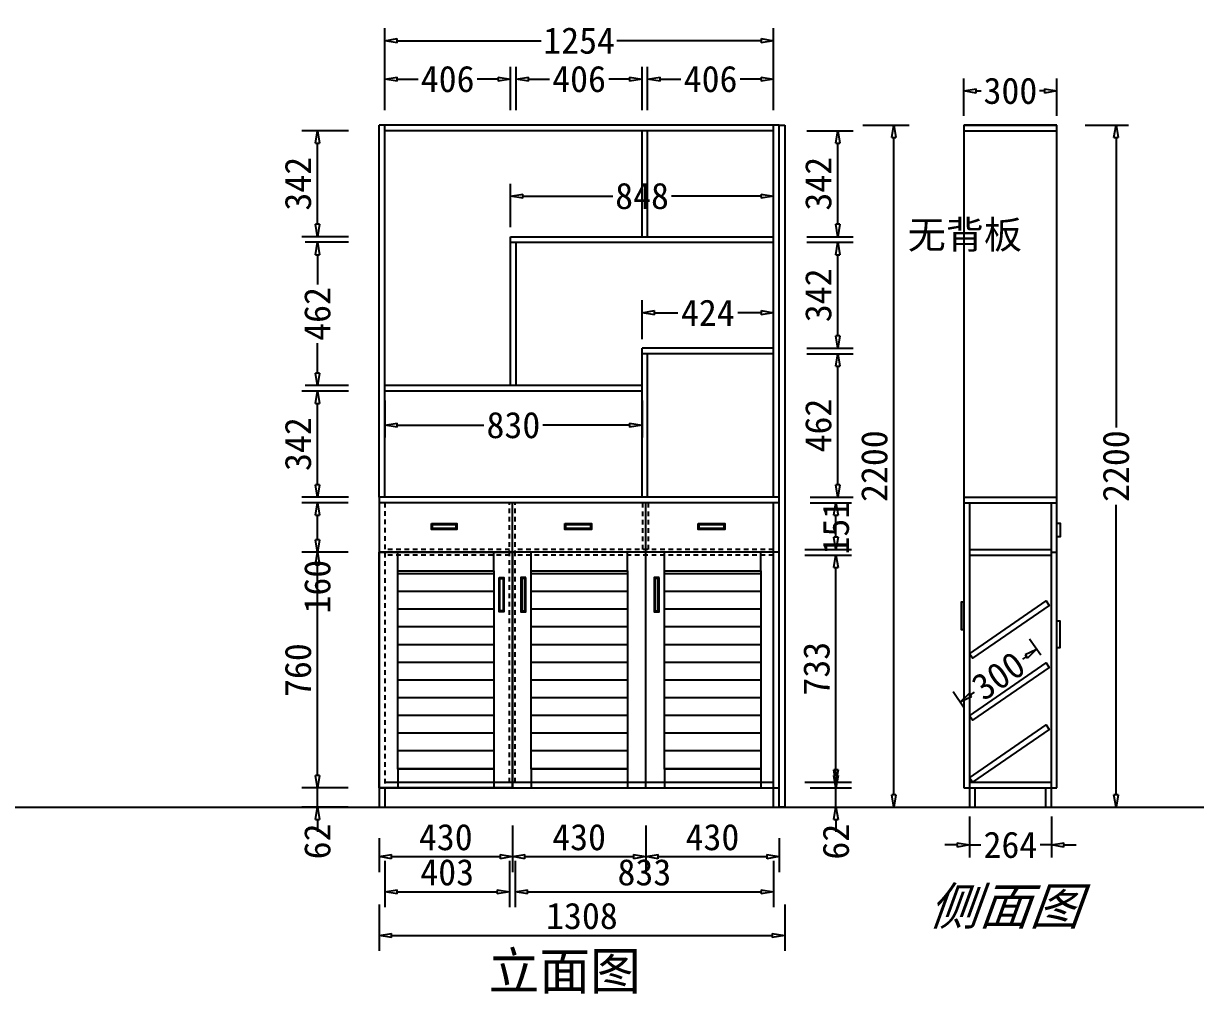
# Model space of a CAD drawing. Header units: millimetres. Extents: x 366509 to 398313, y -1245498 to -1202747.
# Drawn here: x 381884 to 385664, y -1213945 to -1210816 of the extents above; entities that cross this region are included whole.
import ezdxf

# ---------------------------------------------------------------- set-up
doc = ezdxf.new("R2010")
doc.units = ezdxf.units.MM
doc.header["$LTSCALE"] = 20
doc.linetypes.add('JIS_02_0.7', pattern=[1.35, 0.75, -0.6])
doc.layers.get('Defpoints').update_dxf_attribs({"color": 250})
doc.styles.get("Standard").update_dxf_attribs({"font": 'SimSun.ttf', "height": 85})
doc.styles.add('汉字', font='SimSun.ttf', dxfattribs={"oblique": 20, "height": 80})
doc.dimstyles.new('200', dxfattribs={"dimtxt": 90, "dimasz": 40, "dimexe": 50, "dimexo": 100, "dimgap": 20, "dimtad": 1, "dimdec": 0, "dimtxsty": 'Standard', "dimblk": 'CLOSEDBLANK', "dimcen": 100, "dimdle": 50, "dimclrd": 256, "dimclre": 256, "dimclrt": 256, "dimadec": 0, "dimazin": 0, "dimtfac": 1, "dimtdec": 0, "dimtmove": 2, "dimatfit": 3, "dimldrblk": 'CLOSEDBLANK', "dimfxl": 100, "dimfxlon": 1, "dimlwd": 25, "dimlwe": 25, "dimarcsym": 0})
doc.dimstyles.new('周文晶', dxfattribs={"dimtxt": 70, "dimasz": 40, "dimexe": 40, "dimexo": 30, "dimgap": 10, "dimtad": 0, "dimdec": 0, "dimtxsty": 'Standard', "dimblk": 'CLOSEDBLANK', "dimcen": 200, "dimclrd": 256, "dimclre": 256, "dimadec": 0, "dimazin": 0, "dimtfac": 1, "dimtdec": 0, "dimtmove": 0, "dimatfit": 3, "dimldrblk": 'CLOSEDBLANK', "dimfxl": 100, "dimfxlon": 1, "dimarcsym": 0})

# ---------------------------------------------------------------- blocks, each defined once
blk = doc.blocks.new('_ClosedBlank')
at = {"color": 0, "linetype": 'ByBlock', "lineweight": -2}
for p, q in [((-1, 0.167), (0, 0)), ((-1, 0.167), (-1, -0.167)), ((0, 0), (-1, -0.167))]:
    blk.add_line(p, q, dxfattribs=at)
blk = doc.blocks.new('*D506')
at = {"lineweight": 25, "transparency": 16777216}
for p, q in [((383461, -1213403.3), (383461, -1213553.3)), ((383031, -1213443.6), (383031, -1213553.3)), ((383071, -1213503.3), (383421, -1213503.3))]:
    blk.add_line(p, q, dxfattribs=at)
at = {"layer": 'Defpoints', "color": 0, "transparency": 16777216}
for p in [(383461, -1213281.6), (383031, -1213343.6), (383461, -1213503.3)]:
    blk.add_point(p, dxfattribs=at)
at = {"lineweight": 25, "transparency": 16777216, "xscale": 40, "yscale": 40, "zscale": 40, "rotation": 180}
blk.add_blockref('_ClosedBlank', (383031, -1213503.3), dxfattribs=at)
at = {"lineweight": 25, "transparency": 16777216, "xscale": 40, "yscale": 40, "zscale": 40}
blk.add_blockref('_ClosedBlank', (383461, -1213503.3), dxfattribs=at)
at = {"lineweight": -3, "transparency": 16777216, "insert": (383246, -1213440.8), "char_height": 85, "attachment_point": 5}
blk.add_mtext('430', dxfattribs=at)
blk = doc.blocks.new('*D507')
at = {"lineweight": 25, "transparency": 16777216}
for p, q in [((383461, -1213403.3), (383461, -1213553.3)), ((383891, -1213403.3), (383891, -1213553.3)), ((383501, -1213503.3), (383851, -1213503.3))]:
    blk.add_line(p, q, dxfattribs=at)
at = {"layer": 'Defpoints', "color": 0, "transparency": 16777216}
for p in [(383461, -1213281.6), (383891, -1213281.6), (383891, -1213503.3)]:
    blk.add_point(p, dxfattribs=at)
at = {"lineweight": 25, "transparency": 16777216, "xscale": 40, "yscale": 40, "zscale": 40, "rotation": 180}
blk.add_blockref('_ClosedBlank', (383461, -1213503.3), dxfattribs=at)
at = {"lineweight": 25, "transparency": 16777216, "xscale": 40, "yscale": 40, "zscale": 40}
blk.add_blockref('_ClosedBlank', (383891, -1213503.3), dxfattribs=at)
at = {"lineweight": -3, "transparency": 16777216, "insert": (383676, -1213440.8), "char_height": 85, "attachment_point": 5}
blk.add_mtext('430', dxfattribs=at)
blk = doc.blocks.new('*D508')
at = {"lineweight": 25, "transparency": 16777216}
for p, q in [((383891, -1213403.3), (383891, -1213553.3)), ((384321, -1213443.6), (384321, -1213553.3)), ((383931, -1213503.3), (384281, -1213503.3))]:
    blk.add_line(p, q, dxfattribs=at)
at = {"layer": 'Defpoints', "color": 0, "transparency": 16777216}
for p in [(383891, -1213281.6), (384321, -1213343.6), (384321, -1213503.3)]:
    blk.add_point(p, dxfattribs=at)
at = {"lineweight": 25, "transparency": 16777216, "xscale": 40, "yscale": 40, "zscale": 40, "rotation": 180}
blk.add_blockref('_ClosedBlank', (383891, -1213503.3), dxfattribs=at)
at = {"lineweight": 25, "transparency": 16777216, "xscale": 40, "yscale": 40, "zscale": 40}
blk.add_blockref('_ClosedBlank', (384321, -1213503.3), dxfattribs=at)
at = {"lineweight": -3, "transparency": 16777216, "insert": (384106, -1213440.8), "char_height": 85, "attachment_point": 5}
blk.add_mtext('430', dxfattribs=at)
blk = doc.blocks.new('*D509')
at = {"lineweight": 25, "transparency": 16777216}
for p, q in [((383049, -1213516.7), (383049, -1213666.7)), ((383452, -1213516.7), (383452, -1213666.7)), ((383089, -1213616.7), (383412, -1213616.7))]:
    blk.add_line(p, q, dxfattribs=at)
at = {"layer": 'Defpoints', "color": 0, "transparency": 16777216}
for p in [(383452, -1213263.6), (383049, -1213281.6), (383452, -1213616.7)]:
    blk.add_point(p, dxfattribs=at)
at = {"lineweight": 25, "transparency": 16777216, "xscale": 40, "yscale": 40, "zscale": 40, "rotation": 180}
blk.add_blockref('_ClosedBlank', (383049, -1213616.7), dxfattribs=at)
at = {"lineweight": 25, "transparency": 16777216, "xscale": 40, "yscale": 40, "zscale": 40}
blk.add_blockref('_ClosedBlank', (383452, -1213616.7), dxfattribs=at)
at = {"lineweight": -3, "transparency": 16777216, "insert": (383250.5, -1213554.2), "char_height": 85, "attachment_point": 5}
blk.add_mtext('403', dxfattribs=at)
blk = doc.blocks.new('*D510')
at = {"lineweight": 25, "transparency": 16777216}
for p, q in [((383470, -1213516.7), (383470, -1213666.7)), ((384303, -1213516.7), (384303, -1213666.7)), ((383510, -1213616.7), (384263, -1213616.7))]:
    blk.add_line(p, q, dxfattribs=at)
at = {"layer": 'Defpoints', "color": 0, "transparency": 16777216}
for p in [(383470, -1213263.6), (384303, -1213281.6), (384303, -1213616.7)]:
    blk.add_point(p, dxfattribs=at)
at = {"lineweight": 25, "transparency": 16777216, "xscale": 40, "yscale": 40, "zscale": 40, "rotation": 180}
blk.add_blockref('_ClosedBlank', (383470, -1213616.7), dxfattribs=at)
at = {"lineweight": 25, "transparency": 16777216, "xscale": 40, "yscale": 40, "zscale": 40}
blk.add_blockref('_ClosedBlank', (384303, -1213616.7), dxfattribs=at)
at = {"lineweight": -3, "transparency": 16777216, "insert": (383886.5, -1213554.2), "char_height": 85, "attachment_point": 5}
blk.add_mtext('833', dxfattribs=at)
blk = doc.blocks.new('*D527')
at = {"lineweight": 25, "transparency": 16777216}
for p, q in [((382832.1, -1213241.6), (382832.1, -1213201.6)), ((382931, -1213281.6), (382782.1, -1213281.6)), ((382832.1, -1213343.6), (382832.1, -1213281.6)), ((382931, -1213343.6), (382782.1, -1213343.6)), ((382832.1, -1213383.6), (382832.1, -1213423.6))]:
    blk.add_line(p, q, dxfattribs=at)
at = {"layer": 'Defpoints', "color": 0, "transparency": 16777216}
for p in [(382832.1, -1213281.6), (383031, -1213281.6), (383031, -1213343.6)]:
    blk.add_point(p, dxfattribs=at)
at = {"lineweight": 25, "transparency": 16777216, "xscale": 40, "yscale": 40, "zscale": 40}
for p, rotation in [((382832.1, -1213281.6), 270), ((382832.1, -1213343.6), 90)]:
    blk.add_blockref('_ClosedBlank', p, dxfattribs=dict(at, rotation=rotation))
at = {"lineweight": -3, "transparency": 16777216, "insert": (382832.1, -1213454.2), "char_height": 85, "attachment_point": 5, "rotation": 90}
blk.add_mtext('62', dxfattribs=at)
blk = doc.blocks.new('*D528')
at = {"lineweight": 25, "transparency": 16777216}
for p, q in [((382931, -1212521.6), (382782.1, -1212521.6)), ((382832.1, -1213241.6), (382832.1, -1212561.6)), ((382931, -1213281.6), (382782.1, -1213281.6))]:
    blk.add_line(p, q, dxfattribs=at)
at = {"layer": 'Defpoints', "color": 0, "transparency": 16777216}
for p in [(382832.1, -1212521.6), (383031, -1212521.6), (383031, -1213281.6)]:
    blk.add_point(p, dxfattribs=at)
at = {"lineweight": 25, "transparency": 16777216, "xscale": 40, "yscale": 40, "zscale": 40}
for p, rotation in [((382832.1, -1212521.6), 90), ((382832.1, -1213281.6), 270)]:
    blk.add_blockref('_ClosedBlank', p, dxfattribs=dict(at, rotation=rotation))
at = {"lineweight": -3, "transparency": 16777216, "insert": (382769.6, -1212901.6), "char_height": 85, "attachment_point": 5, "rotation": 90}
blk.add_mtext('760', dxfattribs=at)
blk = doc.blocks.new('*D529')
at = {"lineweight": 25, "transparency": 16777216}
for p, q in [((382931, -1212361.6), (382782.1, -1212361.6)), ((382832.1, -1212481.6), (382832.1, -1212401.6)), ((382931, -1212521.6), (382782.1, -1212521.6))]:
    blk.add_line(p, q, dxfattribs=at)
at = {"layer": 'Defpoints', "color": 0, "transparency": 16777216}
for p in [(382832.1, -1212361.6), (383031, -1212361.6), (383031, -1212521.6)]:
    blk.add_point(p, dxfattribs=at)
at = {"lineweight": 25, "transparency": 16777216, "xscale": 40, "yscale": 40, "zscale": 40}
for p, rotation in [((382832.1, -1212361.6), 90), ((382832.1, -1212521.6), 270)]:
    blk.add_blockref('_ClosedBlank', p, dxfattribs=dict(at, rotation=rotation))
at = {"lineweight": -3, "transparency": 16777216, "insert": (382832.1, -1212632.3), "char_height": 85, "attachment_point": 5, "rotation": 90}
blk.add_mtext('160', dxfattribs=at)
blk = doc.blocks.new('*D511')
at = {"lineweight": 25, "transparency": 16777216}
for p, q in [((384504.4, -1213241.6), (384504.4, -1213201.6)), ((384421, -1213281.6), (384554.4, -1213281.6)), ((384504.4, -1213343.6), (384504.4, -1213281.6)), ((384421, -1213343.6), (384554.4, -1213343.6)), ((384504.4, -1213383.6), (384504.4, -1213423.6))]:
    blk.add_line(p, q, dxfattribs=at)
at = {"layer": 'Defpoints', "color": 0, "transparency": 16777216}
for p in [(384321, -1213281.6), (384504.4, -1213281.6), (384321, -1213343.6)]:
    blk.add_point(p, dxfattribs=at)
at = {"lineweight": 25, "transparency": 16777216, "xscale": 40, "yscale": 40, "zscale": 40}
for p, rotation in [((384504.4, -1213281.6), 270), ((384504.4, -1213343.6), 90)]:
    blk.add_blockref('_ClosedBlank', p, dxfattribs=dict(at, rotation=rotation))
at = {"lineweight": -3, "transparency": 16777216, "insert": (384504.4, -1213455), "char_height": 85, "attachment_point": 5, "rotation": 90}
blk.add_mtext('62', dxfattribs=at)
blk = doc.blocks.new('*D530')
at = {"lineweight": 25, "transparency": 16777216}
for p, q in [((384404.4, -1212530.6), (384554.4, -1212530.6)), ((384504.4, -1213223.6), (384504.4, -1212570.6)), ((384404.4, -1213263.6), (384554.4, -1213263.6))]:
    blk.add_line(p, q, dxfattribs=at)
at = {"layer": 'Defpoints', "color": 0, "transparency": 16777216}
for p in [(384303, -1212530.6), (384504.4, -1212530.6), (384303, -1213263.6)]:
    blk.add_point(p, dxfattribs=at)
at = {"lineweight": 25, "transparency": 16777216, "xscale": 40, "yscale": 40, "zscale": 40}
for p, rotation in [((384504.4, -1212530.6), 90), ((384504.4, -1213263.6), 270)]:
    blk.add_blockref('_ClosedBlank', p, dxfattribs=dict(at, rotation=rotation))
at = {"lineweight": -3, "transparency": 16777216, "insert": (384441.9, -1212897.1), "char_height": 85, "attachment_point": 5, "rotation": 90}
blk.add_mtext('733', dxfattribs=at)
blk = doc.blocks.new('*D531')
at = {"lineweight": 25, "transparency": 16777216}
for p, q in [((384421, -1212361.6), (384554.4, -1212361.6)), ((384504.4, -1212472.6), (384504.4, -1212401.6)), ((384404.4, -1212512.6), (384554.4, -1212512.6))]:
    blk.add_line(p, q, dxfattribs=at)
at = {"layer": 'Defpoints', "color": 0, "transparency": 16777216}
for p in [(384321, -1212361.6), (384504.4, -1212361.6), (384303, -1212512.6)]:
    blk.add_point(p, dxfattribs=at)
at = {"lineweight": 25, "transparency": 16777216, "xscale": 40, "yscale": 40, "zscale": 40}
for p, rotation in [((384504.4, -1212361.6), 90), ((384504.4, -1212512.6), 270)]:
    blk.add_blockref('_ClosedBlank', p, dxfattribs=dict(at, rotation=rotation))
at = {"lineweight": -3, "transparency": 16777216, "insert": (384504.4, -1212442.1), "char_height": 85, "attachment_point": 5, "rotation": 90}
blk.add_mtext('151', dxfattribs=at)
blk = doc.blocks.new('*D532')
at = {"lineweight": 25, "transparency": 16777216}
for p, q in [((384410.2, -1211881.6), (384560.2, -1211881.6)), ((384510.2, -1212303.6), (384510.2, -1211921.6)), ((384421, -1212343.6), (384560.2, -1212343.6))]:
    blk.add_line(p, q, dxfattribs=at)
at = {"layer": 'Defpoints', "color": 0, "transparency": 16777216}
for p in [(384303, -1211881.6), (384510.2, -1211881.6), (384321, -1212343.6)]:
    blk.add_point(p, dxfattribs=at)
at = {"lineweight": 25, "transparency": 16777216, "xscale": 40, "yscale": 40, "zscale": 40}
for p, rotation in [((384510.2, -1211881.6), 90), ((384510.2, -1212343.6), 270)]:
    blk.add_blockref('_ClosedBlank', p, dxfattribs=dict(at, rotation=rotation))
at = {"lineweight": -3, "transparency": 16777216, "insert": (384447.7, -1212112.6), "char_height": 85, "attachment_point": 5, "rotation": 90}
blk.add_mtext('462', dxfattribs=at)
blk = doc.blocks.new('*D512')
at = {"lineweight": 25, "transparency": 16777216}
for p, q in [((384410.2, -1211521.6), (384560.2, -1211521.6)), ((384510.2, -1211823.6), (384510.2, -1211561.6)), ((384410.2, -1211863.6), (384560.2, -1211863.6))]:
    blk.add_line(p, q, dxfattribs=at)
at = {"layer": 'Defpoints', "color": 0, "transparency": 16777216}
for p in [(384303, -1211521.6), (384510.2, -1211521.6), (384303, -1211863.6)]:
    blk.add_point(p, dxfattribs=at)
at = {"lineweight": 25, "transparency": 16777216, "xscale": 40, "yscale": 40, "zscale": 40}
for p, rotation in [((384510.2, -1211521.6), 90), ((384510.2, -1211863.6), 270)]:
    blk.add_blockref('_ClosedBlank', p, dxfattribs=dict(at, rotation=rotation))
at = {"lineweight": -3, "transparency": 16777216, "insert": (384447.7, -1211692.6), "char_height": 85, "attachment_point": 5, "rotation": 90}
blk.add_mtext('342', dxfattribs=at)
blk = doc.blocks.new('*D533')
at = {"lineweight": 25, "transparency": 16777216}
for p, q in [((384410.2, -1211161.6), (384560.2, -1211161.6)), ((384510.2, -1211463.6), (384510.2, -1211201.6)), ((384410.2, -1211503.6), (384560.2, -1211503.6))]:
    blk.add_line(p, q, dxfattribs=at)
at = {"layer": 'Defpoints', "color": 0, "transparency": 16777216}
for p in [(384303, -1211161.6), (384510.2, -1211161.6), (384303, -1211503.6)]:
    blk.add_point(p, dxfattribs=at)
at = {"lineweight": 25, "transparency": 16777216, "xscale": 40, "yscale": 40, "zscale": 40}
for p, rotation in [((384510.2, -1211161.6), 90), ((384510.2, -1211503.6), 270)]:
    blk.add_blockref('_ClosedBlank', p, dxfattribs=dict(at, rotation=rotation))
at = {"lineweight": -3, "transparency": 16777216, "insert": (384447.7, -1211332.6), "char_height": 85, "attachment_point": 5, "rotation": 90}
blk.add_mtext('342', dxfattribs=at)
blk = doc.blocks.new('*D534')
at = {"lineweight": 25, "transparency": 16777216}
for p, q in [((384590.9, -1211143.6), (384740.9, -1211143.6)), ((384690.9, -1213303.6), (384690.9, -1211183.6)), ((384590.9, -1213343.6), (384740.9, -1213343.6))]:
    blk.add_line(p, q, dxfattribs=at)
at = {"layer": 'Defpoints', "color": 0, "transparency": 16777216}
for p in [(384321, -1211143.6), (384690.9, -1211143.6), (384321, -1213343.6)]:
    blk.add_point(p, dxfattribs=at)
at = {"lineweight": 25, "transparency": 16777216, "xscale": 40, "yscale": 40, "zscale": 40}
for p, rotation in [((384690.9, -1211143.6), 90), ((384690.9, -1213343.6), 270)]:
    blk.add_blockref('_ClosedBlank', p, dxfattribs=dict(at, rotation=rotation))
at = {"lineweight": -3, "transparency": 16777216, "insert": (384628.4, -1212243.6), "char_height": 85, "attachment_point": 5, "rotation": 90}
blk.add_mtext('2200', dxfattribs=at)
blk = doc.blocks.new('*D513')
at = {"lineweight": 25, "transparency": 16777216}
for p, q in [((383031, -1213657.6), (383031, -1213807.6)), ((384339, -1213657.6), (384339, -1213807.6)), ((383071, -1213757.6), (384299, -1213757.6))]:
    blk.add_line(p, q, dxfattribs=at)
at = {"layer": 'Defpoints', "color": 0, "transparency": 16777216}
for p in [(383031, -1213343.6), (384339, -1213343.6), (384339, -1213757.6)]:
    blk.add_point(p, dxfattribs=at)
at = {"lineweight": 25, "transparency": 16777216, "xscale": 40, "yscale": 40, "zscale": 40, "rotation": 180}
blk.add_blockref('_ClosedBlank', (383031, -1213757.6), dxfattribs=at)
at = {"lineweight": 25, "transparency": 16777216, "xscale": 40, "yscale": 40, "zscale": 40}
blk.add_blockref('_ClosedBlank', (384339, -1213757.6), dxfattribs=at)
at = {"lineweight": -3, "transparency": 16777216, "insert": (383685, -1213695.1), "char_height": 85, "attachment_point": 5}
blk.add_mtext('1308', dxfattribs=at)
blk = doc.blocks.new('*D535')
at = {"lineweight": 25, "transparency": 16777216}
for p, q in [((382932.1, -1212001.6), (382782.1, -1212001.6)), ((382832.1, -1212303.6), (382832.1, -1212041.6)), ((382932.1, -1212343.6), (382782.1, -1212343.6))]:
    blk.add_line(p, q, dxfattribs=at)
at = {"layer": 'Defpoints', "color": 0, "transparency": 16777216}
for p in [(382832.1, -1212001.6), (383049, -1212001.6), (383049, -1212343.6)]:
    blk.add_point(p, dxfattribs=at)
at = {"lineweight": 25, "transparency": 16777216, "xscale": 40, "yscale": 40, "zscale": 40}
for p, rotation in [((382832.1, -1212001.6), 90), ((382832.1, -1212343.6), 270)]:
    blk.add_blockref('_ClosedBlank', p, dxfattribs=dict(at, rotation=rotation))
at = {"lineweight": -3, "transparency": 16777216, "insert": (382769.6, -1212172.6), "char_height": 85, "attachment_point": 5, "rotation": 90}
blk.add_mtext('342', dxfattribs=at)
blk = doc.blocks.new('*D536')
at = {"lineweight": 25, "transparency": 16777216}
for p, q in [((382932.1, -1211161.6), (382782.1, -1211161.6)), ((382832.1, -1211463.6), (382832.1, -1211201.6)), ((382932.1, -1211503.6), (382782.1, -1211503.6))]:
    blk.add_line(p, q, dxfattribs=at)
at = {"layer": 'Defpoints', "color": 0, "transparency": 16777216}
for p in [(382832.1, -1211161.6), (383049, -1211161.6), (383455, -1211503.6)]:
    blk.add_point(p, dxfattribs=at)
at = {"lineweight": 25, "transparency": 16777216, "xscale": 40, "yscale": 40, "zscale": 40}
for p, rotation in [((382832.1, -1211161.6), 90), ((382832.1, -1211503.6), 270)]:
    blk.add_blockref('_ClosedBlank', p, dxfattribs=dict(at, rotation=rotation))
at = {"lineweight": -3, "transparency": 16777216, "insert": (382769.6, -1211332.6), "char_height": 85, "attachment_point": 5, "rotation": 90}
blk.add_mtext('342', dxfattribs=at)
blk = doc.blocks.new('*D502')
at = {"lineweight": -2, "transparency": 16777216}
for p, q in [((383049, -1211095.2), (383049, -1210955.2)), ((383455, -1211095.2), (383455, -1210955.2)), ((383089, -1210995.2), (383156.5, -1210995.2)), ((383415, -1210995.2), (383347.5, -1210995.2))]:
    blk.add_line(p, q, dxfattribs=at)
at = {"layer": 'Defpoints', "color": 0, "transparency": 16777216}
for p in [(383455, -1210995.2), (383049, -1211143.6), (383455, -1211561.6)]:
    blk.add_point(p, dxfattribs=at)
at = {"lineweight": -2, "transparency": 16777216, "xscale": 40, "yscale": 40, "zscale": 40, "rotation": 180}
blk.add_blockref('_ClosedBlank', (383049, -1210995.2), dxfattribs=at)
at = {"lineweight": -2, "transparency": 16777216, "xscale": 40, "yscale": 40, "zscale": 40}
blk.add_blockref('_ClosedBlank', (383455, -1210995.2), dxfattribs=at)
at = {"color": 0, "transparency": 16777216, "insert": (383252, -1210995.2), "char_height": 85, "attachment_point": 5}
blk.add_mtext('406', dxfattribs=at)
blk = doc.blocks.new('*D503')
at = {"lineweight": -2, "transparency": 16777216}
for p, q in [((383473, -1211095.2), (383473, -1210955.2)), ((383879, -1211095.2), (383879, -1210955.2)), ((383513, -1210995.2), (383580.5, -1210995.2)), ((383839, -1210995.2), (383771.5, -1210995.2))]:
    blk.add_line(p, q, dxfattribs=at)
at = {"layer": 'Defpoints', "color": 0, "transparency": 16777216}
for p in [(383879, -1210995.2), (383879, -1211161.6), (383473, -1211561.6)]:
    blk.add_point(p, dxfattribs=at)
at = {"lineweight": -2, "transparency": 16777216, "xscale": 40, "yscale": 40, "zscale": 40, "rotation": 180}
blk.add_blockref('_ClosedBlank', (383473, -1210995.2), dxfattribs=at)
at = {"lineweight": -2, "transparency": 16777216, "xscale": 40, "yscale": 40, "zscale": 40}
blk.add_blockref('_ClosedBlank', (383879, -1210995.2), dxfattribs=at)
at = {"color": 0, "transparency": 16777216, "insert": (383676, -1210995.2), "char_height": 85, "attachment_point": 5}
blk.add_mtext('406', dxfattribs=at)
blk = doc.blocks.new('*D504')
at = {"lineweight": -2, "transparency": 16777216}
for p, q in [((383897, -1211095.2), (383897, -1210955.2)), ((384303, -1211095.2), (384303, -1210955.2)), ((383937, -1210995.2), (384004.5, -1210995.2)), ((384263, -1210995.2), (384195.5, -1210995.2))]:
    blk.add_line(p, q, dxfattribs=at)
at = {"layer": 'Defpoints', "color": 0, "transparency": 16777216}
for p in [(384303, -1210995.2), (384303, -1211143.6), (383897, -1211161.6)]:
    blk.add_point(p, dxfattribs=at)
at = {"lineweight": -2, "transparency": 16777216, "xscale": 40, "yscale": 40, "zscale": 40, "rotation": 180}
blk.add_blockref('_ClosedBlank', (383897, -1210995.2), dxfattribs=at)
at = {"lineweight": -2, "transparency": 16777216, "xscale": 40, "yscale": 40, "zscale": 40}
blk.add_blockref('_ClosedBlank', (384303, -1210995.2), dxfattribs=at)
at = {"color": 0, "transparency": 16777216, "insert": (384100, -1210995.2), "char_height": 85, "attachment_point": 5}
blk.add_mtext('406', dxfattribs=at)
blk = doc.blocks.new('*D505')
at = {"lineweight": -2, "transparency": 16777216}
for p, q in [((383049, -1210971.3), (383049, -1210831.3)), ((384303, -1210971.3), (384303, -1210831.3)), ((383089, -1210871.3), (383554.1, -1210871.3)), ((384263, -1210871.3), (383797.9, -1210871.3))]:
    blk.add_line(p, q, dxfattribs=at)
at = {"layer": 'Defpoints', "color": 0, "transparency": 16777216}
for p in [(384303, -1210871.3), (383049, -1211161.6), (384303, -1211161.6)]:
    blk.add_point(p, dxfattribs=at)
at = {"lineweight": -2, "transparency": 16777216, "xscale": 40, "yscale": 40, "zscale": 40, "rotation": 180}
blk.add_blockref('_ClosedBlank', (383049, -1210871.3), dxfattribs=at)
at = {"lineweight": -2, "transparency": 16777216, "xscale": 40, "yscale": 40, "zscale": 40}
blk.add_blockref('_ClosedBlank', (384303, -1210871.3), dxfattribs=at)
at = {"color": 0, "transparency": 16777216, "insert": (383676, -1210871.3), "char_height": 85, "attachment_point": 5}
blk.add_mtext('1254', dxfattribs=at)
blk = doc.blocks.new('*D537')
at = {"lineweight": -2, "transparency": 16777216}
for p, q in [((384935, -1213373.6), (384935, -1213505.6)), ((385199, -1213373.6), (385199, -1213505.6)), ((384895, -1213465.6), (384855, -1213465.6)), ((384935, -1213465.6), (384971.5, -1213465.6)), ((385199, -1213465.6), (385162.4, -1213465.6)), ((385239, -1213465.6), (385279, -1213465.6))]:
    blk.add_line(p, q, dxfattribs=at)
at = {"layer": 'Defpoints', "color": 0, "transparency": 16777216}
for p in [(384935, -1213343.6), (385199, -1213343.6), (385199, -1213465.6)]:
    blk.add_point(p, dxfattribs=at)
at = {"lineweight": -2, "transparency": 16777216, "xscale": 40, "yscale": 40, "zscale": 40}
blk.add_blockref('_ClosedBlank', (384935, -1213465.6), dxfattribs=at)
at = {"lineweight": -2, "transparency": 16777216, "xscale": 40, "yscale": 40, "zscale": 40, "rotation": 180}
blk.add_blockref('_ClosedBlank', (385199, -1213465.6), dxfattribs=at)
at = {"color": 0, "transparency": 16777216, "insert": (385067, -1213465.6), "char_height": 85, "attachment_point": 5}
blk.add_mtext('264', dxfattribs=at)
blk = doc.blocks.new('*D514')
at = {"lineweight": -2, "transparency": 16777216}
for p, q in [((385307.6, -1211143.6), (385447.6, -1211143.6)), ((385407.6, -1211183.6), (385407.6, -1212118.8)), ((385407.6, -1213303.6), (385407.6, -1212368.3)), ((385307.6, -1213343.6), (385447.6, -1213343.6))]:
    blk.add_line(p, q, dxfattribs=at)
at = {"layer": 'Defpoints', "color": 0, "transparency": 16777216}
for p in [(385208, -1211143.6), (385407.6, -1211143.6), (385217, -1213343.6)]:
    blk.add_point(p, dxfattribs=at)
at = {"lineweight": -2, "transparency": 16777216, "xscale": 40, "yscale": 40, "zscale": 40}
for p, rotation in [((385407.6, -1211143.6), 90), ((385407.6, -1213343.6), 270)]:
    blk.add_blockref('_ClosedBlank', p, dxfattribs=dict(at, rotation=rotation))
at = {"color": 0, "transparency": 16777216, "insert": (385407.6, -1212243.6), "char_height": 85, "attachment_point": 5, "rotation": 90}
blk.add_mtext('2200', dxfattribs=at)
blk = doc.blocks.new('*D472')
at = {"lineweight": -2, "transparency": 16777216}
for p, q in [((384917, -1211113.6), (384917, -1210993.3)), ((385217, -1211113.6), (385217, -1210993.3)), ((384957, -1211033.3), (384972.9, -1211033.3)), ((385177, -1211033.3), (385161, -1211033.3))]:
    blk.add_line(p, q, dxfattribs=at)
at = {"layer": 'Defpoints', "color": 0, "transparency": 16777216}
for p in [(385217, -1211033.3), (384917, -1211143.6), (385217, -1211143.6)]:
    blk.add_point(p, dxfattribs=at)
at = {"lineweight": -2, "transparency": 16777216, "xscale": 40, "yscale": 40, "zscale": 40, "rotation": 180}
blk.add_blockref('_ClosedBlank', (384917, -1211033.3), dxfattribs=at)
at = {"lineweight": -2, "transparency": 16777216, "xscale": 40, "yscale": 40, "zscale": 40}
blk.add_blockref('_ClosedBlank', (385217, -1211033.3), dxfattribs=at)
at = {"color": 0, "transparency": 16777216, "insert": (385067, -1211033.3), "char_height": 85, "attachment_point": 5}
blk.add_mtext('300', dxfattribs=at)
blk = doc.blocks.new('*D473')
at = {"lineweight": -2, "transparency": 16777216}
for p, q in [((385164.8, -1212853.7), (385128.9, -1212801.6)), ((385118.7, -1212857.3), (385105.6, -1212866.3)), ((384917.9, -1213024.1), (384882, -1212972)), ((384937.6, -1212982.2), (384950.8, -1212973.2))]:
    blk.add_line(p, q, dxfattribs=at)
at = {"layer": 'Defpoints', "color": 0, "transparency": 16777216}
for p in [(385151.6, -1212834.5), (385181.8, -1212878.3), (384935, -1213048.8)]:
    blk.add_point(p, dxfattribs=at)
at = {"lineweight": -2, "transparency": 16777216, "xscale": 40, "yscale": 40, "zscale": 40}
for p, rotation in [((385151.6, -1212834.5), 34.61715798447761), ((384904.7, -1213005), 214.6171579844776)]:
    blk.add_blockref('_ClosedBlank', p, dxfattribs=dict(at, rotation=rotation))
at = {"color": 0, "transparency": 16777216, "insert": (385028.2, -1212919.8), "char_height": 85, "attachment_point": 5, "rotation": 34.6172}
blk.add_mtext('300', dxfattribs=at)
blk = doc.blocks.new('*D630')
at = {"lineweight": -2, "transparency": 16777216}
for p, q in [((382932.1, -1211521.6), (382792.1, -1211521.6)), ((382832.1, -1211561.6), (382832.1, -1211657.8)), ((382832.1, -1211943.6), (382832.1, -1211847.3)), ((382932.1, -1211983.6), (382792.1, -1211983.6))]:
    blk.add_line(p, q, dxfattribs=at)
at = {"layer": 'Defpoints', "color": 0, "transparency": 16777216}
for p in [(383455, -1211521.6), (382832.1, -1211983.6), (383455, -1211983.6)]:
    blk.add_point(p, dxfattribs=at)
at = {"lineweight": -2, "transparency": 16777216, "xscale": 40, "yscale": 40, "zscale": 40}
for p, rotation in [((382832.1, -1211521.6), 90), ((382832.1, -1211983.6), 270)]:
    blk.add_blockref('_ClosedBlank', p, dxfattribs=dict(at, rotation=rotation))
at = {"color": 0, "transparency": 16777216, "insert": (382832.1, -1211752.6), "char_height": 85, "attachment_point": 5, "rotation": 90}
blk.add_mtext('462', dxfattribs=at)
blk = doc.blocks.new('*D631')
at = {"lineweight": -2, "transparency": 16777216}
for p, q in [((383879, -1211833.6), (383879, -1211708.6)), ((384303, -1211833.6), (384303, -1211708.6)), ((383919, -1211748.6), (383994.6, -1211748.6)), ((384263, -1211748.6), (384187.4, -1211748.6))]:
    blk.add_line(p, q, dxfattribs=at)
at = {"layer": 'Defpoints', "color": 0, "transparency": 16777216}
for p in [(384303, -1211748.6), (383879, -1211863.6), (384303, -1211863.6)]:
    blk.add_point(p, dxfattribs=at)
at = {"lineweight": -2, "transparency": 16777216, "xscale": 40, "yscale": 40, "zscale": 40, "rotation": 180}
blk.add_blockref('_ClosedBlank', (383879, -1211748.6), dxfattribs=at)
at = {"lineweight": -2, "transparency": 16777216, "xscale": 40, "yscale": 40, "zscale": 40}
blk.add_blockref('_ClosedBlank', (384303, -1211748.6), dxfattribs=at)
at = {"color": 0, "transparency": 16777216, "insert": (384091, -1211748.6), "char_height": 85, "attachment_point": 5}
blk.add_mtext('424', dxfattribs=at)
blk = doc.blocks.new('*D632')
at = {"lineweight": -2, "transparency": 16777216}
for p, q in [((383455, -1211472.5), (383455, -1211332.5)), ((384303, -1211472.5), (384303, -1211332.5)), ((383495, -1211372.5), (383784.5, -1211372.5)), ((384263, -1211372.5), (383973.5, -1211372.5))]:
    blk.add_line(p, q, dxfattribs=at)
at = {"layer": 'Defpoints', "color": 0, "transparency": 16777216}
for p in [(383455, -1211372.5), (383455, -1211503.6), (384303, -1211503.6)]:
    blk.add_point(p, dxfattribs=at)
at = {"lineweight": -2, "transparency": 16777216, "xscale": 40, "yscale": 40, "zscale": 40, "rotation": 180}
blk.add_blockref('_ClosedBlank', (383455, -1211372.5), dxfattribs=at)
at = {"lineweight": -2, "transparency": 16777216, "xscale": 40, "yscale": 40, "zscale": 40}
blk.add_blockref('_ClosedBlank', (384303, -1211372.5), dxfattribs=at)
at = {"color": 0, "transparency": 16777216, "insert": (383879, -1211372.5), "char_height": 85, "attachment_point": 5}
blk.add_mtext('848', dxfattribs=at)
blk = doc.blocks.new('*D633')
at = {"lineweight": -2, "transparency": 16777216}
for p, q in [((383049, -1212031.6), (383049, -1212151.6)), ((383879, -1212031.6), (383879, -1212151.6)), ((383089, -1212111.6), (383369, -1212111.6)), ((383839, -1212111.6), (383559, -1212111.6))]:
    blk.add_line(p, q, dxfattribs=at)
at = {"layer": 'Defpoints', "color": 0, "transparency": 16777216}
for p in [(383049, -1212001.6), (383879, -1212001.6), (383879, -1212111.6)]:
    blk.add_point(p, dxfattribs=at)
at = {"lineweight": -2, "transparency": 16777216, "xscale": 40, "yscale": 40, "zscale": 40, "rotation": 180}
blk.add_blockref('_ClosedBlank', (383049, -1212111.6), dxfattribs=at)
at = {"lineweight": -2, "transparency": 16777216, "xscale": 40, "yscale": 40, "zscale": 40}
blk.add_blockref('_ClosedBlank', (383879, -1212111.6), dxfattribs=at)
at = {"color": 0, "transparency": 16777216, "insert": (383464, -1212111.6), "char_height": 85, "attachment_point": 5}
blk.add_mtext('830', dxfattribs=at)

msp = doc.modelspace()

# ---------------------------------------------------------------- hatches: boundary and pattern name
at = {"lineweight": -3}
h = msp.add_hatch(dxfattribs=at)
h.set_pattern_fill('LINE', color=250, scale=18, style=0)
h.set_pattern_definition([(0, (261446.443, -1199731.175), (0, 57.15), [])])
h.paths.add_polyline_path([(384262.016, -1212581.583), (383951.016, -1212581.583), (383951.016, -1213221.583), (384262.016, -1213221.583)])
h.paths.add_polyline_path([(383832.016, -1212581.583), (383521.016, -1212581.583), (383521.016, -1213221.583), (383832.016, -1213221.583)])
h.paths.add_polyline_path([(383091.016, -1213221.583), (383401.016, -1213221.583), (383401.016, -1212581.583), (383091.016, -1212581.583)])

# ---------------------------------------------------------------- linework, layer by layer
for p, q in [((383891.016, -1211143.583), (383031.016, -1211143.583)), ((383031.016, -1212343.583), (383031.016, -1211143.583)), ((383049.016, -1212343.583), (383049.016, -1211143.583)), ((384321.016, -1211143.583), (383891.016, -1211143.583)), ((384303.016, -1212343.583), (384303.016, -1211143.583)), ((384321.016, -1213343.583), (384321.016, -1211143.583)), ((384303.016, -1211161.583), (383049.016, -1211161.583)), ((383879.016, -1211503.583), (383879.016, -1211161.583)), ((383897.016, -1211503.583), (383897.016, -1211161.583)), ((383455.016, -1211983.583), (383455.016, -1211503.583)), ((383473.016, -1211983.583), (383473.016, -1211521.583)), ((383879.016, -1212343.583), (383879.016, -1211863.583)), ((384303.016, -1211863.583), (383879.016, -1211863.583)), ((384303.016, -1211881.583), (383879.016, -1211881.583)), ((383897.016, -1212343.583), (383897.016, -1211881.583)), ((383879.016, -1211983.583), (383049.016, -1211983.583)), ((383879.016, -1212001.583), (383049.016, -1212001.583)), ((384321.016, -1212343.583), (383031.016, -1212343.583)), ((383031.016, -1212343.583), (383031.016, -1213343.583)), ((384321.016, -1212361.583), (383031.016, -1212361.583)), ((383891.016, -1213281.583), (383891.016, -1212361.583)), ((384321.016, -1213343.583), (384321.016, -1212343.583)), ((384321.016, -1212521.583), (383031.016, -1212521.583)), ((383091.016, -1212581.583), (383091.016, -1212521.583)), ((383401.016, -1212581.583), (383401.016, -1212521.583)), ((383461.016, -1213281.583), (383461.016, -1212521.583)), ((383521.016, -1212581.583), (383521.016, -1212521.583)), ((383832.016, -1212581.583), (383832.016, -1212521.583)), ((383951.016, -1212581.583), (383951.016, -1212521.583)), ((384262.016, -1212581.583), (384262.016, -1212521.583)), ((383091.016, -1213221.583), (383091.016, -1213281.583)), ((383401.016, -1213221.583), (383401.016, -1213281.583)), ((383521.016, -1213221.583), (383521.016, -1213281.583)), ((383832.016, -1213221.583), (383832.016, -1213281.583)), ((383951.016, -1213221.583), (383951.016, -1213281.583)), ((384262.016, -1213221.583), (384262.016, -1213281.583)), ((383031.016, -1213281.583), (384321.016, -1213281.583)), ((383049.016, -1213281.583), (383049.016, -1213343.583)), ((384303.016, -1213343.583), (384303.016, -1213281.583)), ((383031.016, -1213343.583), (384321.016, -1213343.583))]:
    msp.add_line(p, q, dxfattribs=at)
for p, q in [((384321.016, -1211143.583), (384339.016, -1211143.583)), ((384339.016, -1211143.583), (384339.016, -1213343.583)), ((385198.96, -1211143.599), (384916.96, -1211143.599)), ((384916.96, -1211143.599), (384916.96, -1211143.599)), ((384934.96, -1211143.599), (384934.96, -1211143.599)), ((385216.96, -1211143.599), (385198.96, -1211143.599)), ((385198.96, -1211143.599), (385198.96, -1211143.599)), ((385216.96, -1211143.599), (385216.96, -1211143.599)), ((383455.016, -1211503.583), (384303.016, -1211503.583)), ((383455.016, -1211521.583), (384303.016, -1211521.583)), ((383461.016, -1212521.583), (383461.016, -1212361.583)), ((384934.96, -1213281.583), (384934.96, -1213343.583)), ((384952.96, -1213343.583), (384952.96, -1213281.583)), ((366509.141, -1213343.583), (398312.891, -1213343.583)), ((384339.016, -1213343.583), (384321.016, -1213343.583)), ((384934.96, -1213343.583), (384952.96, -1213343.583))]:
    msp.add_line(p, q)
at = {"color": 0}
for p, q in [((384916.96, -1211143.599), (385216.96, -1211143.599)), ((384916.96, -1211143.599), (384916.96, -1213281.583)), ((385198.96, -1211143.599), (385216.96, -1211143.599)), ((385216.96, -1213281.583), (385216.96, -1211143.599)), ((384916.96, -1211161.599), (385216.96, -1211161.599)), ((384916.96, -1212343.583), (385216.96, -1212343.583)), ((384916.96, -1212361.583), (385216.96, -1212361.583)), ((384934.96, -1212361.583), (384934.96, -1213281.583)), ((385198.96, -1213343.583), (385198.96, -1212361.583)), ((384934.96, -1212512.583), (385198.96, -1212512.583)), ((384934.96, -1212530.583), (385198.96, -1212530.583)), ((385198.96, -1212521.583), (385216.96, -1212521.583)), ((384934.96, -1213263.583), (385198.96, -1213263.583)), ((384916.96, -1213281.583), (385216.96, -1213281.583)), ((385180.96, -1213343.583), (385180.96, -1213281.583)), ((384934.96, -1213343.583), (385198.96, -1213343.583))]:
    msp.add_line(p, q, dxfattribs=at)
at = {"color": 250, "linetype": 'JIS_02_0.7', "lineweight": -3}
for p, q in [((383049.016, -1212361.583), (383049.016, -1213281.583)), ((383452.016, -1212530.583), (383452.016, -1212361.583)), ((383470.016, -1212530.583), (383470.016, -1212361.583)), ((383882.016, -1212512.583), (383882.016, -1212361.583)), ((383900.016, -1212512.583), (383900.016, -1212361.583)), ((383452.016, -1212512.583), (383049.016, -1212512.583)), ((384303.016, -1212512.583), (383470.016, -1212512.583)), ((383452.016, -1212530.583), (383049.016, -1212530.583)), ((383452.016, -1213263.583), (383452.016, -1212530.583)), ((383470.016, -1213263.583), (383470.016, -1212530.583)), ((384303.016, -1212530.583), (383470.016, -1212530.583))]:
    msp.add_line(p, q, dxfattribs=at)
at = {"color": 250, "lineweight": -3}
for p, q in [((384303.016, -1213281.583), (384303.016, -1212361.583)), ((383049.016, -1213263.583), (384303.016, -1213263.583))]:
    msp.add_line(p, q, dxfattribs=at)
for points in [[(383199.709, -1212429.066), (383281.513, -1212429.066), (383281.513, -1212447.644), (383199.709, -1212447.644)], [(383202.709, -1212432.066), (383278.513, -1212432.066), (383278.513, -1212444.644), (383202.709, -1212444.644)], [(383629.709, -1212429.066), (383715.513, -1212429.066), (383715.513, -1212447.644), (383629.709, -1212447.644)], [(383632.709, -1212432.066), (383712.513, -1212432.066), (383712.513, -1212444.644), (383632.709, -1212444.644)], [(384059.709, -1212429.066), (384145.513, -1212429.066), (384145.513, -1212447.644), (384059.709, -1212447.644)], [(384062.709, -1212432.066), (384142.513, -1212432.066), (384142.513, -1212444.644), (384062.709, -1212444.644)], [(385216.96, -1212427.282), (385227.5, -1212427.282), (385227.5, -1212471.306), (385216.96, -1212471.306)], [(383417.701, -1212603.207), (383433.74, -1212603.207), (383433.74, -1212713.191), (383417.701, -1212713.191)], [(383420.701, -1212606.207), (383430.74, -1212606.207), (383430.74, -1212710.191), (383420.701, -1212710.191)], [(383504.33, -1212603.207), (383488.291, -1212603.207), (383488.291, -1212713.191), (383504.33, -1212713.191)], [(383501.33, -1212606.207), (383491.291, -1212606.207), (383491.291, -1212710.191), (383501.33, -1212710.191)], [(383934.33, -1212603.207), (383918.291, -1212603.207), (383918.291, -1212713.191), (383934.33, -1212713.191)], [(383931.33, -1212606.207), (383921.291, -1212606.207), (383921.291, -1212710.191), (383931.33, -1212710.191)], [(384916.96, -1212682.548), (384907.63, -1212682.548), (384907.63, -1212770.126), (384916.96, -1212770.126)], [(385216.96, -1212742.392), (385226.289, -1212742.392), (385226.289, -1212829.97), (385216.96, -1212829.97)]]:
    msp.add_lwpolyline(points, close=True)
at = {"lineweight": -3}
for points in [[(383461.016, -1213281.583), (383031.016, -1213281.583), (383031.016, -1212521.583), (383461.016, -1212521.583)], [(383401.016, -1213221.583), (383091.016, -1213221.583), (383091.016, -1212581.583), (383401.016, -1212581.583)], [(383832.016, -1213221.583), (383521.016, -1213221.583), (383521.016, -1212581.583), (383832.016, -1212581.583)], [(384262.016, -1213221.583), (383951.016, -1213221.583), (383951.016, -1212581.583), (384262.016, -1212581.583)]]:
    msp.add_lwpolyline(points, close=True, dxfattribs=at)
for points in [[(384934.959, -1212848.769), (385181.849, -1212678.342), (385192.075, -1212693.156), (384945.185, -1212863.583), (384934.959, -1212848.769)], [(384934.959, -1213048.769), (385181.849, -1212878.342), (385192.075, -1212893.156), (384945.185, -1213063.583), (384934.959, -1213048.769)], [(384934.959, -1213248.769), (385181.849, -1213078.342), (385192.075, -1213093.156), (384945.185, -1213263.583), (384934.959, -1213248.769)]]:
    msp.add_lwpolyline(points)

# ---------------------------------------------------------------- texts
at = {"lineweight": -3, "attachment_point": 1}
for s, insert, char_height, width in [('无背板', (384735.922, -1211452.027), 90, 545.64139), ('立面图', (383383.704, -1213811.933), 120, 1105.27366)]:
    msp.add_mtext(s, dxfattribs=dict(at, insert=insert, char_height=char_height, width=width))
at = {"color": 0, "insert": (384800.889, -1213603.023), "char_height": 120, "width": 1293.93172, "attachment_point": 1, "style": '汉字'}
msp.add_mtext('侧面图', dxfattribs=at)

# ---------------------------------------------------------------- dimensions: what is measured, and where the dimension line sits
for base, p1, p2, picture, middle in [((384303.016, -1210871.316), (383049.016, -1211161.583), (384303.016, -1211161.583), '*D505', (383676.016, -1210871.316)), ((383455.016, -1210995.222), (383049.016, -1211143.583), (383455.016, -1211561.583), '*D502', (383252.016, -1210995.222)), ((383879.016, -1210995.222), (383473.016, -1211561.583), (383879.016, -1211161.583), '*D503', (383676.016, -1210995.222)), ((384303.016, -1210995.222), (383897.016, -1211161.583), (384303.016, -1211143.583), '*D504', (384100.016, -1210995.222)), ((385216.96, -1211033.306), (384916.96, -1211143.599), (385216.96, -1211143.599), '*D472', (385066.96, -1211033.306)), ((383455.016, -1211372.525), (384303.016, -1211503.583), (383455.016, -1211503.583), '*D632', (383879.016, -1211372.525)), ((384303.016, -1211748.618), (383879.016, -1211863.583), (384303.016, -1211863.583), '*D631', (384091.016, -1211748.618)), ((383879.016, -1212111.626), (383049.016, -1212001.583), (383879.016, -1212001.583), '*D633', (383464.016, -1212111.626))]:
    dim = msp.add_linear_dim(base=base, p1=p1, p2=p2, dimstyle='周文晶')
    dim.commit()
    dim.dimension.update_dxf_attribs({"geometry": picture, "text_midpoint": middle})
at = {"lineweight": -3}
for base, p1, p2, angle, picture, middle in [((384690.897, -1211143.583), (384321.016, -1213343.583), (384321.016, -1211143.583), 90, '*D534', (384628.397, -1212243.583)), ((382832.123, -1211161.583), (383455.016, -1211503.583), (383049.016, -1211161.583), 90, '*D536', (382769.623, -1211332.583)), ((384510.19, -1211161.583), (384303.016, -1211503.583), (384303.016, -1211161.583), 270, '*D533', (384447.69, -1211332.583)), ((384510.19, -1211521.583), (384303.016, -1211863.583), (384303.016, -1211521.583), 270, '*D512', (384447.69, -1211692.583)), ((384510.19, -1211881.583), (384321.016, -1212343.583), (384303.016, -1211881.583), 270, '*D532', (384447.69, -1212112.583)), ((382832.123, -1212001.583), (383049.016, -1212343.583), (383049.016, -1212001.583), 90, '*D535', (382769.623, -1212172.583)), ((382832.123, -1212521.583), (383031.016, -1213281.583), (383031.016, -1212521.583), 270, '*D528', (382769.623, -1212901.583)), ((384504.386, -1212530.583), (384303.016, -1213263.583), (384303.016, -1212530.583), 270, '*D530', (384441.886, -1212897.083))]:
    dim = msp.add_linear_dim(base=base, p1=p1, p2=p2, angle=angle, dimstyle='200', dxfattribs=at)
    dim.commit()
    dim.dimension.update_dxf_attribs({"geometry": picture, "text_midpoint": middle})
at = {"color": 0}
dim = msp.add_linear_dim(base=(385407.57, -1211143.599), p1=(385216.96, -1213343.583), p2=(385207.96, -1211143.599), angle=90, dimstyle='周文晶', dxfattribs=at)
dim.commit()
dim.dimension.update_dxf_attribs({"geometry": '*D514', "text_midpoint": (385407.57, -1212243.591)})
dim = msp.add_linear_dim(base=(382832.123, -1211983.583), p1=(383455.016, -1211521.583), p2=(383455.016, -1211983.583), angle=90, dimstyle='周文晶')
dim.commit()
dim.dimension.update_dxf_attribs({"geometry": '*D630', "text_midpoint": (382832.123, -1211752.583)})
at = {"lineweight": -3}
for base, p1, p2, picture, middle in [((382832.123, -1212361.583), (383031.016, -1212521.583), (383031.016, -1212361.583), '*D529', (382832.123, -1212632.261)), ((384504.386, -1212361.583), (384303.016, -1212512.583), (384321.016, -1212361.583), '*D531', (384504.386, -1212442.083)), ((382832.123, -1213281.583), (383031.016, -1213343.583), (383031.016, -1213281.583), '*D527', (382832.123, -1213454.2)), ((384504.386, -1213281.583), (384321.016, -1213343.583), (384321.016, -1213281.583), '*D511', (384504.386, -1213454.953))]:
    dim = msp.add_linear_dim(base=base, p1=p1, p2=p2, angle=270, dimstyle='200', dxfattribs=at)
    dim.commit()
    dim.dimension.update_dxf_attribs({"geometry": picture, "text_midpoint": middle, "dimtype": 128})
dim = msp.add_aligned_dim(p1=(384934.96, -1213048.769), p2=(385181.849, -1212878.342), distance=53.223, dimstyle='周文晶')
dim.commit()
dim.dimension.update_dxf_attribs({"geometry": '*D473', "text_midpoint": (385028.169, -1212919.755)})
for base, p1, p2, picture, middle in [((383452.016, -1213616.674), (383049.016, -1213281.583), (383452.016, -1213263.583), '*D509', (383250.516, -1213554.174)), ((384303.016, -1213616.674), (383470.016, -1213263.583), (384303.016, -1213281.583), '*D510', (383886.516, -1213554.174)), ((383461.016, -1213503.327), (383031.016, -1213343.583), (383461.016, -1213281.583), '*D506', (383246.016, -1213440.827)), ((383891.016, -1213503.327), (383461.016, -1213281.583), (383891.016, -1213281.583), '*D507', (383676.016, -1213440.827)), ((384321.016, -1213503.327), (383891.016, -1213281.583), (384321.016, -1213343.583), '*D508', (384106.016, -1213440.827)), ((384339.016, -1213757.613), (383031.016, -1213343.583), (384339.016, -1213343.583), '*D513', (383685.016, -1213695.113))]:
    dim = msp.add_linear_dim(base=base, p1=p1, p2=p2, dimstyle='200', dxfattribs=at)
    dim.commit()
    dim.dimension.update_dxf_attribs({"geometry": picture, "text_midpoint": middle})
at = {"color": 0}
dim = msp.add_linear_dim(base=(385198.96, -1213465.585), p1=(384934.96, -1213343.583), p2=(385198.96, -1213343.583), dimstyle='周文晶', dxfattribs=at)
dim.commit()
dim.dimension.update_dxf_attribs({"geometry": '*D537', "text_midpoint": (385066.96, -1213465.585)})

doc.saveas('drawing.dxf')
